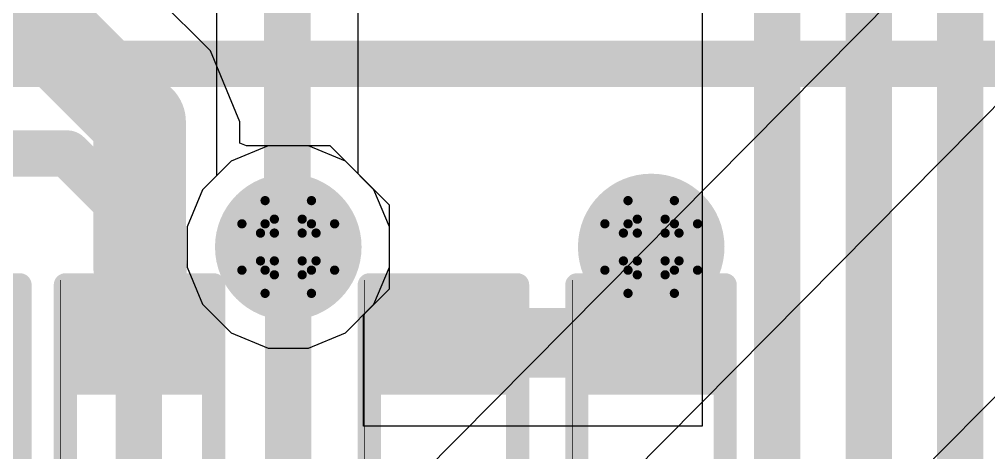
# Model space of a CAD drawing. Header units: inches. Extents: x -4 to 5258, y -4 to 5281.
# Drawn here: x 60.62 to 65.93, y 37.77 to 40.14 of the extents above; entities that cross this region are included whole.
import ezdxf

# ---------------------------------------------------------------- set-up
doc = ezdxf.new("R2010")
doc.units = ezdxf.units.IN
for name, color, linetype in [('Bottom Layer', 5, 'Continuous'), ('Bottom Solder', 6, 'Continuous'), ('Drill Drawing', 1, 'Continuous'), ('Layer 1', 16, 'Continuous'), ('Layer 2', 76, 'Continuous'), ('Top Layer', 1, 'Continuous'), ('Top Overlay', 2, 'Continuous'), ('Top Paste', 8, 'Continuous'), ('Top Solder', 216, 'Continuous'), ('Via Holes', 16, 'Continuous')]:
    doc.layers.add(name, color=color, linetype=linetype)

# ---------------------------------------------------------------- blocks, each defined once
blk = doc.blocks.new('13_WQFN_HR__3_2__31')
at = {"layer": 'Top Solder'}
for p in [(-0.575, 1.8099), (-0.5467, -0.9227), (0.575, 1.81)]:
    blk.add_line(p, (5220.6763, 5271.621), dxfattribs=at)
blk = doc.blocks.new('R___0402_57')
at = {"layer": 'Top Layer'}
for points in [[(-0.6985, -0.3175), (-0.6985, 0.3175), (-0.2413, 0.3175), (-0.2413, -0.3175)], [(0.2413, -0.3175), (0.2413, 0.3175), (0.6985, 0.3175), (0.6985, -0.3175)]]:
    blk.add_hatch(color=1, dxfattribs=at).paths.add_polyline_path(points)
at = {"layer": 'Top Paste'}
for points in [[(-0.6985, -0.3175), (-0.6985, 0.3175), (-0.2413, 0.3175), (-0.2413, -0.3175)], [(0.2413, -0.3175), (0.2413, 0.3175), (0.6985, 0.3175), (0.6985, -0.3175)]]:
    blk.add_hatch(color=8, dxfattribs=at).paths.add_polyline_path(points)
at = {"layer": 'Top Solder'}
for points in [[(-0.7535, -0.3725), (-0.7535, 0.3725), (-0.1863, 0.3725), (-0.1863, -0.3725)], [(0.1863, -0.3725), (0.1863, 0.3725), (0.7535, 0.3725), (0.7535, -0.3725)]]:
    blk.add_hatch(color=216, dxfattribs=at).paths.add_polyline_path(points)
at = {"layer": 'Top Overlay'}
for points in [[(-0.7874, -0.4064, 0.127, 0.127, 0), (-0.7874, 0.4064, 0.127, 0.127, 0)], [(0.7874, 0.4064, 0.127, 0.127, 0), (-0.7874, 0.4064, 0.127, 0.127, 0)], [(0.7874, -0.4064, 0.127, 0.127, 0), (0.7874, 0.4064, 0.127, 0.127, 0)], [(0.7874, -0.4064, 0.127, 0.127, 0), (-0.7874, -0.4064, 0.127, 0.127, 0)], [(0.8128, -0.4318, 0.00323, 0.00323, 0), (-0.8128, -0.4318, 0.00323, 0.00323, 0)]]:
    blk.add_lwpolyline(points, format="xyseb", dxfattribs=at)
for points in [[(-0.8191, 0.4064, 0.0635, 0.0635, 1), (-0.7556, 0.4064, 0.0635, 0.0635, 1)], [(-0.8191, 0.4064, 0.0635, 0.0635, 1), (-0.7556, 0.4064, 0.0635, 0.0635, 1)], [(0.7556, 0.4064, 0.0635, 0.0635, 1), (0.8191, 0.4064, 0.0635, 0.0635, 1)], [(0.7556, 0.4064, 0.0635, 0.0635, 1), (0.8191, 0.4064, 0.0635, 0.0635, 1)], [(-0.8191, -0.4064, 0.0635, 0.0635, 1), (-0.7556, -0.4064, 0.0635, 0.0635, 1)], [(-0.8191, -0.4064, 0.0635, 0.0635, 1), (-0.7556, -0.4064, 0.0635, 0.0635, 1)], [(0.7556, -0.4064, 0.0635, 0.0635, 1), (0.8191, -0.4064, 0.0635, 0.0635, 1)], [(0.7556, -0.4064, 0.0635, 0.0635, 1), (0.8191, -0.4064, 0.0635, 0.0635, 1)], [(-0.8136, -0.4318, 0.00161, 0.00161, 1), (-0.812, -0.4318, 0.00161, 0.00161, 1)], [(0.812, -0.4318, 0.00161, 0.00161, 1), (0.8136, -0.4318, 0.00161, 0.00161, 1)]]:
    blk.add_lwpolyline(points, format="xyseb", close=True, dxfattribs=at)
blk = doc.blocks.new('R___0402_59')
at = {"layer": 'Top Layer'}
for points in [[(-0.6985, -0.3175), (-0.6985, 0.3175), (-0.2413, 0.3175), (-0.2413, -0.3175)], [(0.2413, -0.3175), (0.2413, 0.3175), (0.6985, 0.3175), (0.6985, -0.3175)]]:
    blk.add_hatch(color=1, dxfattribs=at).paths.add_polyline_path(points)
at = {"layer": 'Top Paste'}
for points in [[(-0.6985, -0.3175), (-0.6985, 0.3175), (-0.2413, 0.3175), (-0.2413, -0.3175)], [(0.2413, -0.3175), (0.2413, 0.3175), (0.6985, 0.3175), (0.6985, -0.3175)]]:
    blk.add_hatch(color=8, dxfattribs=at).paths.add_polyline_path(points)
at = {"layer": 'Top Solder'}
for points in [[(-0.7535, -0.3725), (-0.7535, 0.3725), (-0.1863, 0.3725), (-0.1863, -0.3725)], [(0.1863, -0.3725), (0.1863, 0.3725), (0.7535, 0.3725), (0.7535, -0.3725)]]:
    blk.add_hatch(color=216, dxfattribs=at).paths.add_polyline_path(points)
at = {"layer": 'Top Overlay'}
for points in [[(-0.7874, -0.4064, 0.127, 0.127, 0), (-0.7874, 0.4064, 0.127, 0.127, 0)], [(0.7874, 0.4064, 0.127, 0.127, 0), (-0.7874, 0.4064, 0.127, 0.127, 0)], [(0.7874, -0.4064, 0.127, 0.127, 0), (0.7874, 0.4064, 0.127, 0.127, 0)], [(0.7874, -0.4064, 0.127, 0.127, 0), (-0.7874, -0.4064, 0.127, 0.127, 0)], [(0.8128, -0.4318, 0.00323, 0.00323, 0), (-0.8128, -0.4318, 0.00323, 0.00323, 0)]]:
    blk.add_lwpolyline(points, format="xyseb", dxfattribs=at)
for points in [[(-0.8191, 0.4064, 0.0635, 0.0635, 1), (-0.7556, 0.4064, 0.0635, 0.0635, 1)], [(-0.8191, 0.4064, 0.0635, 0.0635, 1), (-0.7556, 0.4064, 0.0635, 0.0635, 1)], [(0.7556, 0.4064, 0.0635, 0.0635, 1), (0.8191, 0.4064, 0.0635, 0.0635, 1)], [(0.7556, 0.4064, 0.0635, 0.0635, 1), (0.8191, 0.4064, 0.0635, 0.0635, 1)], [(-0.8191, -0.4064, 0.0635, 0.0635, 1), (-0.7556, -0.4064, 0.0635, 0.0635, 1)], [(-0.8191, -0.4064, 0.0635, 0.0635, 1), (-0.7556, -0.4064, 0.0635, 0.0635, 1)], [(0.7556, -0.4064, 0.0635, 0.0635, 1), (0.8191, -0.4064, 0.0635, 0.0635, 1)], [(0.7556, -0.4064, 0.0635, 0.0635, 1), (0.8191, -0.4064, 0.0635, 0.0635, 1)], [(-0.8136, -0.4318, 0.00161, 0.00161, 1), (-0.812, -0.4318, 0.00161, 0.00161, 1)], [(0.812, -0.4318, 0.00161, 0.00161, 1), (0.8136, -0.4318, 0.00161, 0.00161, 1)]]:
    blk.add_lwpolyline(points, format="xyseb", close=True, dxfattribs=at)
blk = doc.blocks.new('R___0402_63')
at = {"layer": 'Top Layer'}
for points in [[(-0.6985, -0.3175), (-0.6985, 0.3175), (-0.2413, 0.3175), (-0.2413, -0.3175)], [(0.2413, -0.3175), (0.2413, 0.3175), (0.6985, 0.3175), (0.6985, -0.3175)]]:
    blk.add_hatch(color=1, dxfattribs=at).paths.add_polyline_path(points)
at = {"layer": 'Top Paste'}
for points in [[(-0.6985, -0.3175), (-0.6985, 0.3175), (-0.2413, 0.3175), (-0.2413, -0.3175)], [(0.2413, -0.3175), (0.2413, 0.3175), (0.6985, 0.3175), (0.6985, -0.3175)]]:
    blk.add_hatch(color=8, dxfattribs=at).paths.add_polyline_path(points)
at = {"layer": 'Top Solder'}
for points in [[(-0.7535, -0.3725), (-0.7535, 0.3725), (-0.1863, 0.3725), (-0.1863, -0.3725)], [(0.1863, -0.3725), (0.1863, 0.3725), (0.7535, 0.3725), (0.7535, -0.3725)]]:
    blk.add_hatch(color=216, dxfattribs=at).paths.add_polyline_path(points)
at = {"layer": 'Top Overlay'}
for points in [[(-0.7874, -0.4064, 0.127, 0.127, 0), (-0.7874, 0.4064, 0.127, 0.127, 0)], [(0.7874, 0.4064, 0.127, 0.127, 0), (-0.7874, 0.4064, 0.127, 0.127, 0)], [(0.7874, -0.4064, 0.127, 0.127, 0), (0.7874, 0.4064, 0.127, 0.127, 0)], [(0.7874, -0.4064, 0.127, 0.127, 0), (-0.7874, -0.4064, 0.127, 0.127, 0)], [(0.8128, -0.4318, 0.00323, 0.00323, 0), (-0.8128, -0.4318, 0.00323, 0.00323, 0)]]:
    blk.add_lwpolyline(points, format="xyseb", dxfattribs=at)
for points in [[(-0.8191, 0.4064, 0.0635, 0.0635, 1), (-0.7556, 0.4064, 0.0635, 0.0635, 1)], [(-0.8191, 0.4064, 0.0635, 0.0635, 1), (-0.7556, 0.4064, 0.0635, 0.0635, 1)], [(0.7556, 0.4064, 0.0635, 0.0635, 1), (0.8191, 0.4064, 0.0635, 0.0635, 1)], [(0.7556, 0.4064, 0.0635, 0.0635, 1), (0.8191, 0.4064, 0.0635, 0.0635, 1)], [(-0.8191, -0.4064, 0.0635, 0.0635, 1), (-0.7556, -0.4064, 0.0635, 0.0635, 1)], [(-0.8191, -0.4064, 0.0635, 0.0635, 1), (-0.7556, -0.4064, 0.0635, 0.0635, 1)], [(0.7556, -0.4064, 0.0635, 0.0635, 1), (0.8191, -0.4064, 0.0635, 0.0635, 1)], [(0.7556, -0.4064, 0.0635, 0.0635, 1), (0.8191, -0.4064, 0.0635, 0.0635, 1)], [(-0.8136, -0.4318, 0.00161, 0.00161, 1), (-0.812, -0.4318, 0.00161, 0.00161, 1)], [(0.812, -0.4318, 0.00161, 0.00161, 1), (0.8136, -0.4318, 0.00161, 0.00161, 1)]]:
    blk.add_lwpolyline(points, format="xyseb", close=True, dxfattribs=at)
blk = doc.blocks.new('R___0402_65')
at = {"layer": 'Top Layer'}
for points in [[(-0.6985, -0.3175), (-0.6985, 0.3175), (-0.2413, 0.3175), (-0.2413, -0.3175)], [(0.2413, -0.3175), (0.2413, 0.3175), (0.6985, 0.3175), (0.6985, -0.3175)]]:
    blk.add_hatch(color=1, dxfattribs=at).paths.add_polyline_path(points)
at = {"layer": 'Top Paste'}
for points in [[(-0.6985, -0.3175), (-0.6985, 0.3175), (-0.2413, 0.3175), (-0.2413, -0.3175)], [(0.2413, -0.3175), (0.2413, 0.3175), (0.6985, 0.3175), (0.6985, -0.3175)]]:
    blk.add_hatch(color=8, dxfattribs=at).paths.add_polyline_path(points)
at = {"layer": 'Top Solder'}
for points in [[(-0.7535, -0.3725), (-0.7535, 0.3725), (-0.1863, 0.3725), (-0.1863, -0.3725)], [(0.1863, -0.3725), (0.1863, 0.3725), (0.7535, 0.3725), (0.7535, -0.3725)]]:
    blk.add_hatch(color=216, dxfattribs=at).paths.add_polyline_path(points)
at = {"layer": 'Top Overlay'}
for points in [[(-0.7874, -0.4064, 0.127, 0.127, 0), (-0.7874, 0.4064, 0.127, 0.127, 0)], [(0.7874, 0.4064, 0.127, 0.127, 0), (-0.7874, 0.4064, 0.127, 0.127, 0)], [(0.7874, -0.4064, 0.127, 0.127, 0), (0.7874, 0.4064, 0.127, 0.127, 0)], [(0.7874, -0.4064, 0.127, 0.127, 0), (-0.7874, -0.4064, 0.127, 0.127, 0)], [(0.8128, -0.4318, 0.00323, 0.00323, 0), (-0.8128, -0.4318, 0.00323, 0.00323, 0)]]:
    blk.add_lwpolyline(points, format="xyseb", dxfattribs=at)
for points in [[(-0.8191, 0.4064, 0.0635, 0.0635, 1), (-0.7556, 0.4064, 0.0635, 0.0635, 1)], [(-0.8191, 0.4064, 0.0635, 0.0635, 1), (-0.7556, 0.4064, 0.0635, 0.0635, 1)], [(0.7556, 0.4064, 0.0635, 0.0635, 1), (0.8191, 0.4064, 0.0635, 0.0635, 1)], [(0.7556, 0.4064, 0.0635, 0.0635, 1), (0.8191, 0.4064, 0.0635, 0.0635, 1)], [(-0.8191, -0.4064, 0.0635, 0.0635, 1), (-0.7556, -0.4064, 0.0635, 0.0635, 1)], [(-0.8191, -0.4064, 0.0635, 0.0635, 1), (-0.7556, -0.4064, 0.0635, 0.0635, 1)], [(0.7556, -0.4064, 0.0635, 0.0635, 1), (0.8191, -0.4064, 0.0635, 0.0635, 1)], [(0.7556, -0.4064, 0.0635, 0.0635, 1), (0.8191, -0.4064, 0.0635, 0.0635, 1)], [(-0.8136, -0.4318, 0.00161, 0.00161, 1), (-0.812, -0.4318, 0.00161, 0.00161, 1)], [(0.812, -0.4318, 0.00161, 0.00161, 1), (0.8136, -0.4318, 0.00161, 0.00161, 1)]]:
    blk.add_lwpolyline(points, format="xyseb", close=True, dxfattribs=at)

msp = doc.modelspace()

# ---------------------------------------------------------------- hatches: boundary and pattern name
at = {"layer": 'Bottom Layer'}
h = msp.add_hatch(color=5, dxfattribs=at)
edge = h.paths.add_edge_path()
edge.add_arc((62.0967, 38.8927), 0.3, 0, 360)
h = msp.add_hatch(color=5, dxfattribs=at)
edge = h.paths.add_edge_path()
edge.add_arc((64.0855, 38.8927), 0.3, 0, 360)
at = {"layer": 'Bottom Solder'}
h = msp.add_hatch(color=6, dxfattribs=at)
edge = h.paths.add_edge_path()
edge.add_arc((62.0967, 38.8927), 0.4016, 0, 360)
h = msp.add_hatch(color=6, dxfattribs=at)
edge = h.paths.add_edge_path()
edge.add_arc((64.0855, 38.8927), 0.4016, 0, 360)
at = {"layer": 'Layer 1'}
h = msp.add_hatch(color=16, dxfattribs=at)
edge = h.paths.add_edge_path()
edge.add_arc((62.0967, 38.8927), 0.3, 0, 360)
h = msp.add_hatch(color=16, dxfattribs=at)
edge = h.paths.add_edge_path()
edge.add_arc((64.0855, 38.8927), 0.3, 0, 360)
at = {"layer": 'Layer 2'}
h = msp.add_hatch(color=76, dxfattribs=at)
edge = h.paths.add_edge_path()
edge.add_arc((62.0967, 38.8927), 0.3, 0, 360)
h = msp.add_hatch(color=76, dxfattribs=at)
edge = h.paths.add_edge_path()
edge.add_arc((64.0855, 38.8927), 0.3, 0, 360)
at = {"layer": 'Top Layer'}
h = msp.add_hatch(color=1, dxfattribs=at)
edge = h.paths.add_edge_path()
edge.add_arc((62.0967, 38.8927), 0.3, 0, 360)
h = msp.add_hatch(color=1, dxfattribs=at)
edge = h.paths.add_edge_path()
edge.add_arc((64.0855, 38.8927), 0.3, 0, 360)
for points in [[(63.7848, 38.3678), (64.3869, 38.3678), (64.3869, 38.8927), (63.7848, 38.8927)], [(60.9642, 38.0864), (61.5992, 38.0864), (61.5992, 38.5964), (60.9642, 38.5964)]]:
    msp.add_hatch(color=1, dxfattribs=at).paths.add_polyline_path(points)
at = {"layer": 'Top Solder'}
h = msp.add_hatch(color=216, dxfattribs=at)
edge = h.paths.add_edge_path()
edge.add_arc((62.0967, 38.8927), 0.4016, 0, 360)
h = msp.add_hatch(color=216, dxfattribs=at)
edge = h.paths.add_edge_path()
edge.add_arc((64.0855, 38.8927), 0.4016, 0, 360)
at = {"layer": 'Via Holes'}
h = msp.add_hatch(color=7, dxfattribs=at)
edge = h.paths.add_edge_path()
edge.add_arc((62.0967, 38.8927), 0.15, 0, 360)
h = msp.add_hatch(color=7, dxfattribs=at)
edge = h.paths.add_edge_path()
edge.add_arc((64.0855, 38.8927), 0.15, 0, 360)

# ---------------------------------------------------------------- linework, layer by layer
at = {"layer": 'Bottom Layer'}
for p, q in [((61.7031, 48.8423), (61.7031, 39.2825)), ((62.48, 39.2928), (62.48, 48.8423)), ((61.7031, 39.2825), (61.627, 39.2065)), ((62.5663, 39.2065), (62.48, 39.2928)), ((61.627, 39.2065), (61.5427, 39.0029)), ((62.6507, 39.0029), (62.5663, 39.2065)), ((61.5427, 39.0029), (61.5427, 38.7825)), ((62.6507, 38.7825), (62.6507, 39.0029)), ((61.5427, 38.7825), (61.627, 38.5788)), ((62.5663, 38.5788), (62.6507, 38.7825)), ((61.627, 38.5788), (61.7829, 38.423)), ((62.4105, 38.423), (62.5663, 38.5788)), ((61.7829, 38.423), (61.9865, 38.3387)), ((62.2069, 38.3387), (62.4105, 38.423)), ((61.9865, 38.3387), (62.2069, 38.3387))]:
    msp.add_line(p, q, dxfattribs=at)
msp.add_lwpolyline([(62.0915, 38.8927, 0.254, 0.254, 0), (62.0915, 49.2373, 0.254, 0.254, 0)], format="xyseb", dxfattribs=at)
msp.add_lwpolyline([(62.028, 38.8927, 0.127, 0.127, 1), (62.155, 38.8927, 0.127, 0.127, 1)], format="xyseb", close=True, dxfattribs=at)
at = {"layer": 'Drill Drawing'}
for points in [[(61.9697, 39.0197, 0.0508, 0.0508, 0), (61.9697, 39.1467, 0.0508, 0.0508, 0)], [(61.9697, 39.1467, 0.0508, 0.0508, 0), (62.2237, 39.1467, 0.0508, 0.0508, 0)], [(62.2237, 39.0197, 0.0508, 0.0508, 0), (62.2237, 39.1467, 0.0508, 0.0508, 0)], [(63.9585, 39.0197, 0.0508, 0.0508, 0), (63.9585, 39.1467, 0.0508, 0.0508, 0)], [(63.9585, 39.1467, 0.0508, 0.0508, 0), (64.2125, 39.1467, 0.0508, 0.0508, 0)], [(64.2125, 39.0197, 0.0508, 0.0508, 0), (64.2125, 39.1467, 0.0508, 0.0508, 0)], [(61.8427, 38.7657, 0.0508, 0.0508, 0), (61.8427, 39.0197, 0.0508, 0.0508, 0)], [(61.8427, 39.0197, 0.0508, 0.0508, 0), (61.9697, 39.0197, 0.0508, 0.0508, 0)], [(62.0205, 38.9689, 0.0508, 0.0508, 0), (62.0205, 39.0451, 0.0508, 0.0508, 0)], [(62.0205, 39.0451, 0.0508, 0.0508, 0), (62.1729, 39.0451, 0.0508, 0.0508, 0)], [(62.1729, 38.9689, 0.0508, 0.0508, 0), (62.1729, 39.0451, 0.0508, 0.0508, 0)], [(62.2237, 39.0197, 0.0508, 0.0508, 0), (62.3507, 39.0197, 0.0508, 0.0508, 0)], [(62.3507, 38.7657, 0.0508, 0.0508, 0), (62.3507, 39.0197, 0.0508, 0.0508, 0)], [(63.8315, 38.7657, 0.0508, 0.0508, 0), (63.8315, 39.0197, 0.0508, 0.0508, 0)], [(63.8315, 39.0197, 0.0508, 0.0508, 0), (63.9585, 39.0197, 0.0508, 0.0508, 0)], [(64.0093, 38.9689, 0.0508, 0.0508, 0), (64.0093, 39.0451, 0.0508, 0.0508, 0)], [(64.0093, 39.0451, 0.0508, 0.0508, 0), (64.1617, 39.0451, 0.0508, 0.0508, 0)], [(64.1617, 38.9689, 0.0508, 0.0508, 0), (64.1617, 39.0451, 0.0508, 0.0508, 0)], [(64.2125, 39.0197, 0.0508, 0.0508, 0), (64.3395, 39.0197, 0.0508, 0.0508, 0)], [(64.3395, 38.7657, 0.0508, 0.0508, 0), (64.3395, 39.0197, 0.0508, 0.0508, 0)], [(61.9443, 38.8165, 0.0508, 0.0508, 0), (61.9443, 38.9689, 0.0508, 0.0508, 0)], [(61.9443, 38.9689, 0.0508, 0.0508, 0), (62.0205, 38.9689, 0.0508, 0.0508, 0)], [(62.1729, 38.9689, 0.0508, 0.0508, 0), (62.2491, 38.9689, 0.0508, 0.0508, 0)], [(62.2491, 38.8165, 0.0508, 0.0508, 0), (62.2491, 38.9689, 0.0508, 0.0508, 0)], [(63.9331, 38.8165, 0.0508, 0.0508, 0), (63.9331, 38.9689, 0.0508, 0.0508, 0)], [(63.9331, 38.9689, 0.0508, 0.0508, 0), (64.0093, 38.9689, 0.0508, 0.0508, 0)], [(64.1617, 38.9689, 0.0508, 0.0508, 0), (64.2379, 38.9689, 0.0508, 0.0508, 0)], [(64.2379, 38.8165, 0.0508, 0.0508, 0), (64.2379, 38.9689, 0.0508, 0.0508, 0)], [(61.9443, 38.8165, 0.0508, 0.0508, 0), (62.0205, 38.8165, 0.0508, 0.0508, 0)], [(62.0205, 38.7403, 0.0508, 0.0508, 0), (62.0205, 38.8165, 0.0508, 0.0508, 0)], [(62.1729, 38.8165, 0.0508, 0.0508, 0), (62.2491, 38.8165, 0.0508, 0.0508, 0)], [(62.1729, 38.7403, 0.0508, 0.0508, 0), (62.1729, 38.8165, 0.0508, 0.0508, 0)], [(63.9331, 38.8165, 0.0508, 0.0508, 0), (64.0093, 38.8165, 0.0508, 0.0508, 0)], [(64.0093, 38.7403, 0.0508, 0.0508, 0), (64.0093, 38.8165, 0.0508, 0.0508, 0)], [(64.1617, 38.8165, 0.0508, 0.0508, 0), (64.2379, 38.8165, 0.0508, 0.0508, 0)], [(64.1617, 38.7403, 0.0508, 0.0508, 0), (64.1617, 38.8165, 0.0508, 0.0508, 0)], [(61.8427, 38.7657, 0.0508, 0.0508, 0), (61.9697, 38.7657, 0.0508, 0.0508, 0)], [(61.9697, 38.6387, 0.0508, 0.0508, 0), (61.9697, 38.7657, 0.0508, 0.0508, 0)], [(62.2237, 38.7657, 0.0508, 0.0508, 0), (62.3507, 38.7657, 0.0508, 0.0508, 0)], [(62.2237, 38.6387, 0.0508, 0.0508, 0), (62.2237, 38.7657, 0.0508, 0.0508, 0)], [(63.8315, 38.7657, 0.0508, 0.0508, 0), (63.9585, 38.7657, 0.0508, 0.0508, 0)], [(63.9585, 38.6387, 0.0508, 0.0508, 0), (63.9585, 38.7657, 0.0508, 0.0508, 0)], [(64.2125, 38.7657, 0.0508, 0.0508, 0), (64.3395, 38.7657, 0.0508, 0.0508, 0)], [(64.2125, 38.6387, 0.0508, 0.0508, 0), (64.2125, 38.7657, 0.0508, 0.0508, 0)], [(62.0205, 38.7403, 0.0508, 0.0508, 0), (62.1729, 38.7403, 0.0508, 0.0508, 0)], [(64.0093, 38.7403, 0.0508, 0.0508, 0), (64.1617, 38.7403, 0.0508, 0.0508, 0)], [(61.9697, 38.6387, 0.0508, 0.0508, 0), (62.2237, 38.6387, 0.0508, 0.0508, 0)], [(63.9585, 38.6387, 0.0508, 0.0508, 0), (64.2125, 38.6387, 0.0508, 0.0508, 0)]]:
    msp.add_lwpolyline(points, format="xyseb", dxfattribs=at)
for points in [[(61.957, 39.1467, 0.0254, 0.0254, 1), (61.9824, 39.1467, 0.0254, 0.0254, 1)], [(61.957, 39.1467, 0.0254, 0.0254, 1), (61.9824, 39.1467, 0.0254, 0.0254, 1)], [(62.211, 39.1467, 0.0254, 0.0254, 1), (62.2364, 39.1467, 0.0254, 0.0254, 1)], [(62.211, 39.1467, 0.0254, 0.0254, 1), (62.2364, 39.1467, 0.0254, 0.0254, 1)], [(63.9458, 39.1467, 0.0254, 0.0254, 1), (63.9712, 39.1467, 0.0254, 0.0254, 1)], [(63.9458, 39.1467, 0.0254, 0.0254, 1), (63.9712, 39.1467, 0.0254, 0.0254, 1)], [(64.1998, 39.1467, 0.0254, 0.0254, 1), (64.2252, 39.1467, 0.0254, 0.0254, 1)], [(64.1998, 39.1467, 0.0254, 0.0254, 1), (64.2252, 39.1467, 0.0254, 0.0254, 1)], [(61.83, 39.0197, 0.0254, 0.0254, 1), (61.8554, 39.0197, 0.0254, 0.0254, 1)], [(61.83, 39.0197, 0.0254, 0.0254, 1), (61.8554, 39.0197, 0.0254, 0.0254, 1)], [(61.957, 39.0197, 0.0254, 0.0254, 1), (61.9824, 39.0197, 0.0254, 0.0254, 1)], [(61.957, 39.0197, 0.0254, 0.0254, 1), (61.9824, 39.0197, 0.0254, 0.0254, 1)], [(62.0078, 39.0451, 0.0254, 0.0254, 1), (62.0332, 39.0451, 0.0254, 0.0254, 1)], [(62.0078, 39.0451, 0.0254, 0.0254, 1), (62.0332, 39.0451, 0.0254, 0.0254, 1)], [(62.1602, 39.0451, 0.0254, 0.0254, 1), (62.1856, 39.0451, 0.0254, 0.0254, 1)], [(62.1602, 39.0451, 0.0254, 0.0254, 1), (62.1856, 39.0451, 0.0254, 0.0254, 1)], [(62.211, 39.0197, 0.0254, 0.0254, 1), (62.2364, 39.0197, 0.0254, 0.0254, 1)], [(62.211, 39.0197, 0.0254, 0.0254, 1), (62.2364, 39.0197, 0.0254, 0.0254, 1)], [(62.338, 39.0197, 0.0254, 0.0254, 1), (62.3634, 39.0197, 0.0254, 0.0254, 1)], [(62.338, 39.0197, 0.0254, 0.0254, 1), (62.3634, 39.0197, 0.0254, 0.0254, 1)], [(63.8188, 39.0197, 0.0254, 0.0254, 1), (63.8442, 39.0197, 0.0254, 0.0254, 1)], [(63.8188, 39.0197, 0.0254, 0.0254, 1), (63.8442, 39.0197, 0.0254, 0.0254, 1)], [(63.9458, 39.0197, 0.0254, 0.0254, 1), (63.9712, 39.0197, 0.0254, 0.0254, 1)], [(63.9458, 39.0197, 0.0254, 0.0254, 1), (63.9712, 39.0197, 0.0254, 0.0254, 1)], [(63.9966, 39.0451, 0.0254, 0.0254, 1), (64.022, 39.0451, 0.0254, 0.0254, 1)], [(63.9966, 39.0451, 0.0254, 0.0254, 1), (64.022, 39.0451, 0.0254, 0.0254, 1)], [(64.149, 39.0451, 0.0254, 0.0254, 1), (64.1744, 39.0451, 0.0254, 0.0254, 1)], [(64.149, 39.0451, 0.0254, 0.0254, 1), (64.1744, 39.0451, 0.0254, 0.0254, 1)], [(64.1998, 39.0197, 0.0254, 0.0254, 1), (64.2252, 39.0197, 0.0254, 0.0254, 1)], [(64.1998, 39.0197, 0.0254, 0.0254, 1), (64.2252, 39.0197, 0.0254, 0.0254, 1)], [(64.3268, 39.0197, 0.0254, 0.0254, 1), (64.3522, 39.0197, 0.0254, 0.0254, 1)], [(64.3268, 39.0197, 0.0254, 0.0254, 1), (64.3522, 39.0197, 0.0254, 0.0254, 1)], [(61.9316, 38.9689, 0.0254, 0.0254, 1), (61.957, 38.9689, 0.0254, 0.0254, 1)], [(61.9316, 38.9689, 0.0254, 0.0254, 1), (61.957, 38.9689, 0.0254, 0.0254, 1)], [(62.0078, 38.9689, 0.0254, 0.0254, 1), (62.0332, 38.9689, 0.0254, 0.0254, 1)], [(62.0078, 38.9689, 0.0254, 0.0254, 1), (62.0332, 38.9689, 0.0254, 0.0254, 1)], [(62.1602, 38.9689, 0.0254, 0.0254, 1), (62.1856, 38.9689, 0.0254, 0.0254, 1)], [(62.1602, 38.9689, 0.0254, 0.0254, 1), (62.1856, 38.9689, 0.0254, 0.0254, 1)], [(62.2364, 38.9689, 0.0254, 0.0254, 1), (62.2618, 38.9689, 0.0254, 0.0254, 1)], [(62.2364, 38.9689, 0.0254, 0.0254, 1), (62.2618, 38.9689, 0.0254, 0.0254, 1)], [(63.9204, 38.9689, 0.0254, 0.0254, 1), (63.9458, 38.9689, 0.0254, 0.0254, 1)], [(63.9204, 38.9689, 0.0254, 0.0254, 1), (63.9458, 38.9689, 0.0254, 0.0254, 1)], [(63.9966, 38.9689, 0.0254, 0.0254, 1), (64.022, 38.9689, 0.0254, 0.0254, 1)], [(63.9966, 38.9689, 0.0254, 0.0254, 1), (64.022, 38.9689, 0.0254, 0.0254, 1)], [(64.149, 38.9689, 0.0254, 0.0254, 1), (64.1744, 38.9689, 0.0254, 0.0254, 1)], [(64.149, 38.9689, 0.0254, 0.0254, 1), (64.1744, 38.9689, 0.0254, 0.0254, 1)], [(64.2252, 38.9689, 0.0254, 0.0254, 1), (64.2506, 38.9689, 0.0254, 0.0254, 1)], [(64.2252, 38.9689, 0.0254, 0.0254, 1), (64.2506, 38.9689, 0.0254, 0.0254, 1)], [(61.9316, 38.8165, 0.0254, 0.0254, 1), (61.957, 38.8165, 0.0254, 0.0254, 1)], [(61.9316, 38.8165, 0.0254, 0.0254, 1), (61.957, 38.8165, 0.0254, 0.0254, 1)], [(62.0078, 38.8165, 0.0254, 0.0254, 1), (62.0332, 38.8165, 0.0254, 0.0254, 1)], [(62.0078, 38.8165, 0.0254, 0.0254, 1), (62.0332, 38.8165, 0.0254, 0.0254, 1)], [(62.1602, 38.8165, 0.0254, 0.0254, 1), (62.1856, 38.8165, 0.0254, 0.0254, 1)], [(62.1602, 38.8165, 0.0254, 0.0254, 1), (62.1856, 38.8165, 0.0254, 0.0254, 1)], [(62.2364, 38.8165, 0.0254, 0.0254, 1), (62.2618, 38.8165, 0.0254, 0.0254, 1)], [(62.2364, 38.8165, 0.0254, 0.0254, 1), (62.2618, 38.8165, 0.0254, 0.0254, 1)], [(63.9204, 38.8165, 0.0254, 0.0254, 1), (63.9458, 38.8165, 0.0254, 0.0254, 1)], [(63.9204, 38.8165, 0.0254, 0.0254, 1), (63.9458, 38.8165, 0.0254, 0.0254, 1)], [(63.9966, 38.8165, 0.0254, 0.0254, 1), (64.022, 38.8165, 0.0254, 0.0254, 1)], [(63.9966, 38.8165, 0.0254, 0.0254, 1), (64.022, 38.8165, 0.0254, 0.0254, 1)], [(64.149, 38.8165, 0.0254, 0.0254, 1), (64.1744, 38.8165, 0.0254, 0.0254, 1)], [(64.149, 38.8165, 0.0254, 0.0254, 1), (64.1744, 38.8165, 0.0254, 0.0254, 1)], [(64.2252, 38.8165, 0.0254, 0.0254, 1), (64.2506, 38.8165, 0.0254, 0.0254, 1)], [(64.2252, 38.8165, 0.0254, 0.0254, 1), (64.2506, 38.8165, 0.0254, 0.0254, 1)], [(61.83, 38.7657, 0.0254, 0.0254, 1), (61.8554, 38.7657, 0.0254, 0.0254, 1)], [(61.83, 38.7657, 0.0254, 0.0254, 1), (61.8554, 38.7657, 0.0254, 0.0254, 1)], [(61.957, 38.7657, 0.0254, 0.0254, 1), (61.9824, 38.7657, 0.0254, 0.0254, 1)], [(61.957, 38.7657, 0.0254, 0.0254, 1), (61.9824, 38.7657, 0.0254, 0.0254, 1)], [(62.211, 38.7657, 0.0254, 0.0254, 1), (62.2364, 38.7657, 0.0254, 0.0254, 1)], [(62.211, 38.7657, 0.0254, 0.0254, 1), (62.2364, 38.7657, 0.0254, 0.0254, 1)], [(62.338, 38.7657, 0.0254, 0.0254, 1), (62.3634, 38.7657, 0.0254, 0.0254, 1)], [(62.338, 38.7657, 0.0254, 0.0254, 1), (62.3634, 38.7657, 0.0254, 0.0254, 1)], [(63.8188, 38.7657, 0.0254, 0.0254, 1), (63.8442, 38.7657, 0.0254, 0.0254, 1)], [(63.8188, 38.7657, 0.0254, 0.0254, 1), (63.8442, 38.7657, 0.0254, 0.0254, 1)], [(63.9458, 38.7657, 0.0254, 0.0254, 1), (63.9712, 38.7657, 0.0254, 0.0254, 1)], [(63.9458, 38.7657, 0.0254, 0.0254, 1), (63.9712, 38.7657, 0.0254, 0.0254, 1)], [(64.1998, 38.7657, 0.0254, 0.0254, 1), (64.2252, 38.7657, 0.0254, 0.0254, 1)], [(64.1998, 38.7657, 0.0254, 0.0254, 1), (64.2252, 38.7657, 0.0254, 0.0254, 1)], [(64.3268, 38.7657, 0.0254, 0.0254, 1), (64.3522, 38.7657, 0.0254, 0.0254, 1)], [(64.3268, 38.7657, 0.0254, 0.0254, 1), (64.3522, 38.7657, 0.0254, 0.0254, 1)], [(62.0078, 38.7403, 0.0254, 0.0254, 1), (62.0332, 38.7403, 0.0254, 0.0254, 1)], [(62.0078, 38.7403, 0.0254, 0.0254, 1), (62.0332, 38.7403, 0.0254, 0.0254, 1)], [(62.1602, 38.7403, 0.0254, 0.0254, 1), (62.1856, 38.7403, 0.0254, 0.0254, 1)], [(62.1602, 38.7403, 0.0254, 0.0254, 1), (62.1856, 38.7403, 0.0254, 0.0254, 1)], [(63.9966, 38.7403, 0.0254, 0.0254, 1), (64.022, 38.7403, 0.0254, 0.0254, 1)], [(63.9966, 38.7403, 0.0254, 0.0254, 1), (64.022, 38.7403, 0.0254, 0.0254, 1)], [(64.149, 38.7403, 0.0254, 0.0254, 1), (64.1744, 38.7403, 0.0254, 0.0254, 1)], [(64.149, 38.7403, 0.0254, 0.0254, 1), (64.1744, 38.7403, 0.0254, 0.0254, 1)], [(61.957, 38.6387, 0.0254, 0.0254, 1), (61.9824, 38.6387, 0.0254, 0.0254, 1)], [(61.957, 38.6387, 0.0254, 0.0254, 1), (61.9824, 38.6387, 0.0254, 0.0254, 1)], [(62.211, 38.6387, 0.0254, 0.0254, 1), (62.2364, 38.6387, 0.0254, 0.0254, 1)], [(62.211, 38.6387, 0.0254, 0.0254, 1), (62.2364, 38.6387, 0.0254, 0.0254, 1)], [(63.9458, 38.6387, 0.0254, 0.0254, 1), (63.9712, 38.6387, 0.0254, 0.0254, 1)], [(63.9458, 38.6387, 0.0254, 0.0254, 1), (63.9712, 38.6387, 0.0254, 0.0254, 1)], [(64.1998, 38.6387, 0.0254, 0.0254, 1), (64.2252, 38.6387, 0.0254, 0.0254, 1)], [(64.1998, 38.6387, 0.0254, 0.0254, 1), (64.2252, 38.6387, 0.0254, 0.0254, 1)]]:
    msp.add_lwpolyline(points, format="xyseb", close=True, dxfattribs=at)
at = {"layer": 'Layer 1'}
for p, q in [((61.9865, 39.4467), (61.7829, 39.3623)), ((62.2069, 39.4467), (61.9865, 39.4467)), ((62.4105, 39.3623), (62.2069, 39.4467)), ((61.7829, 39.3623), (61.627, 39.2065)), ((62.5663, 39.2065), (62.4105, 39.3623)), ((61.627, 39.2065), (61.5427, 39.0029)), ((62.6507, 39.0029), (62.5663, 39.2065)), ((61.5427, 39.0029), (61.5427, 38.7825)), ((62.6507, 38.7825), (62.6507, 39.0029)), ((61.5427, 38.7825), (61.627, 38.5788)), ((62.5663, 38.5788), (62.6507, 38.7825)), ((61.627, 38.5788), (61.7829, 38.423)), ((62.4105, 38.423), (62.5663, 38.5788)), ((61.7829, 38.423), (61.9865, 38.3387)), ((62.2069, 38.3387), (62.4105, 38.423)), ((61.9865, 38.3387), (62.2069, 38.3387))]:
    msp.add_line(p, q, dxfattribs=at)
at = {"layer": 'Layer 2'}
for points in [[(48.039, 39.8958, 0.254, 0.254, 0), (90.7904, 39.8958, 0.254, 0.254, 0)], [(48.2195, 39.4044, 0.254, 0.254, 0), (60.8868, 39.4044, 0.254, 0.254, 0)], [(60.8868, 39.4044, 0.254, 0.254, 0), (61.2784, 39.0128, 0.254, 0.254, 0)], [(61.2784, 37.017, 0.254, 0.254, 0), (61.2784, 39.0128, 0.254, 0.254, 0)]]:
    msp.add_lwpolyline(points, format="xyseb", dxfattribs=at)
for points in [[(60.8233, 39.4044, 0.127, 0.127, 1), (60.9503, 39.4044, 0.127, 0.127, 1)], [(60.8233, 39.4044, 0.127, 0.127, 1), (60.9503, 39.4044, 0.127, 0.127, 1)], [(61.2149, 39.0128, 0.127, 0.127, 1), (61.3419, 39.0128, 0.127, 0.127, 1)], [(61.2149, 39.0128, 0.127, 0.127, 1), (61.3419, 39.0128, 0.127, 0.127, 1)]]:
    msp.add_lwpolyline(points, format="xyseb", close=True, dxfattribs=at)
at = {"layer": 'Top Layer'}
for p, q in [((61.6705, 39.9673), (60.789, 40.8487)), ((64.3638, 40.5203), (64.3638, 37.9106)), ((61.8315, 39.5785), (61.6705, 39.9673)), ((61.8315, 39.4614), (61.8315, 39.5785)), ((61.8672, 39.4467), (61.8315, 39.4614)), ((62.3262, 39.4467), (61.8672, 39.4467)), ((62.6507, 39.1221), (62.3262, 39.4467)), ((62.6507, 38.6632), (62.6507, 39.1221)), ((62.5091, 38.5216), (62.6507, 38.6632)), ((62.5091, 37.9106), (62.5091, 38.5216)), ((64.3638, 37.9106), (62.5091, 37.9106))]:
    msp.add_line(p, q, dxfattribs=at)
for points in [[(65.7777, 34.7062, 0.254, 0.254, 0), (65.7777, 41.2396, 0.254, 0.254, 0)], [(65.2779, 34.7062, 0.254, 0.254, 0), (65.2779, 40.985, 0.254, 0.254, 0)], [(60.2672, 40.5929, 0.508, 0.508, 0), (61.2817, 39.5785, 0.508, 0.508, 0)], [(64.7762, 34.7078, 0.254, 0.254, 0), (64.7762, 40.6911, 0.254, 0.254, 0)], [(61.2817, 38.7907, 0.508, 0.508, 0), (61.2817, 39.5785, 0.508, 0.508, 0)], [(61.2817, 38.7907, 0.508, 0.508, 0), (61.2857, 38.7866, 0.508, 0.508, 0)], [(61.2857, 38.4059, 0.508, 0.508, 0), (61.2857, 38.7866, 0.508, 0.508, 0)], [(64.0855, 38.6299, 0.381, 0.381, 0), (64.0855, 38.8927, 0.381, 0.381, 0)], [(62.0967, 37.2125, 0.254, 0.254, 0), (62.0967, 38.8927, 0.254, 0.254, 0)], [(63.8234, 38.3678, 0.381, 0.381, 0), (64.0855, 38.6299, 0.381, 0.381, 0)], [(64.0855, 38.6299, 0.381, 0.381, 0), (64.0858, 38.6302, 0.381, 0.381, 0)], [(64.0855, 38.3689, 0.381, 0.381, 0), (64.0855, 38.6299, 0.381, 0.381, 0)], [(61.2817, 38.4018, 0.508, 0.508, 0), (61.2857, 38.4059, 0.508, 0.508, 0)], [(61.2817, 38.3678, 0.508, 0.508, 0), (61.2817, 38.4018, 0.508, 0.508, 0)], [(62.9469, 38.3678, 0.381, 0.381, 0), (63.8234, 38.3678, 0.381, 0.381, 0)], [(64.0844, 38.3678, 0.2032, 0.2032, 0), (64.0855, 38.3689, 0.2032, 0.2032, 0)]]:
    msp.add_lwpolyline(points, format="xyseb", dxfattribs=at)
for points in [[(61.1547, 39.5785, 0.254, 0.254, 1), (61.4087, 39.5785, 0.254, 0.254, 1)], [(61.1547, 39.5785, 0.254, 0.254, 1), (61.4087, 39.5785, 0.254, 0.254, 1)], [(61.1547, 38.7907, 0.254, 0.254, 1), (61.4087, 38.7907, 0.254, 0.254, 1)], [(61.1547, 38.7907, 0.254, 0.254, 1), (61.4087, 38.7907, 0.254, 0.254, 1)], [(61.1587, 38.7866, 0.254, 0.254, 1), (61.4127, 38.7866, 0.254, 0.254, 1)], [(61.1587, 38.7866, 0.254, 0.254, 1), (61.4127, 38.7866, 0.254, 0.254, 1)], [(63.9902, 38.8927, 0.1905, 0.1905, 1), (64.1807, 38.8927, 0.1905, 0.1905, 1)], [(62.0332, 38.8927, 0.127, 0.127, 1), (62.1602, 38.8927, 0.127, 0.127, 1)], [(63.9902, 38.6299, 0.1905, 0.1905, 1), (64.1807, 38.6299, 0.1905, 0.1905, 1)], [(63.9902, 38.6299, 0.1905, 0.1905, 1), (64.1807, 38.6299, 0.1905, 0.1905, 1)], [(63.9902, 38.6299, 0.1905, 0.1905, 1), (64.1807, 38.6299, 0.1905, 0.1905, 1)], [(63.9902, 38.6299, 0.1905, 0.1905, 1), (64.1807, 38.6299, 0.1905, 0.1905, 1)], [(63.9906, 38.6302, 0.1905, 0.1905, 1), (64.1811, 38.6302, 0.1905, 0.1905, 1)], [(61.1547, 38.4018, 0.254, 0.254, 1), (61.4087, 38.4018, 0.254, 0.254, 1)], [(61.1547, 38.4018, 0.254, 0.254, 1), (61.4087, 38.4018, 0.254, 0.254, 1)], [(61.1547, 38.3678, 0.254, 0.254, 1), (61.4087, 38.3678, 0.254, 0.254, 1)], [(61.1587, 38.4059, 0.254, 0.254, 1), (61.4127, 38.4059, 0.254, 0.254, 1)], [(61.1587, 38.4059, 0.254, 0.254, 1), (61.4127, 38.4059, 0.254, 0.254, 1)], [(63.9902, 38.3689, 0.1905, 0.1905, 1), (64.1807, 38.3689, 0.1905, 0.1905, 1)], [(62.8517, 38.3678, 0.1905, 0.1905, 1), (63.0422, 38.3678, 0.1905, 0.1905, 1)], [(63.7282, 38.3678, 0.1905, 0.1905, 1), (63.9187, 38.3678, 0.1905, 0.1905, 1)], [(63.7282, 38.3678, 0.1905, 0.1905, 1), (63.9187, 38.3678, 0.1905, 0.1905, 1)], [(64.0336, 38.3678, 0.1016, 0.1016, 1), (64.1352, 38.3678, 0.1016, 0.1016, 1)], [(64.0347, 38.3689, 0.1016, 0.1016, 1), (64.1363, 38.3689, 0.1016, 0.1016, 1)]]:
    msp.add_lwpolyline(points, format="xyseb", close=True, dxfattribs=at)

# ---------------------------------------------------------------- block references
msp.add_blockref('13_WQFN_HR__3_2__31', (37.0774, 9.2675))
at = {"rotation": 270}
for name, p in [('R___0402_57', (60.2203, 37.8979)), ('R___0402_59', (61.2817, 37.8979)), ('R___0402_63', (62.9469, 37.8979)), ('R___0402_65', (64.0844, 37.8979))]:
    msp.add_blockref(name, p, dxfattribs=at)

doc.saveas('drawing.dxf')
